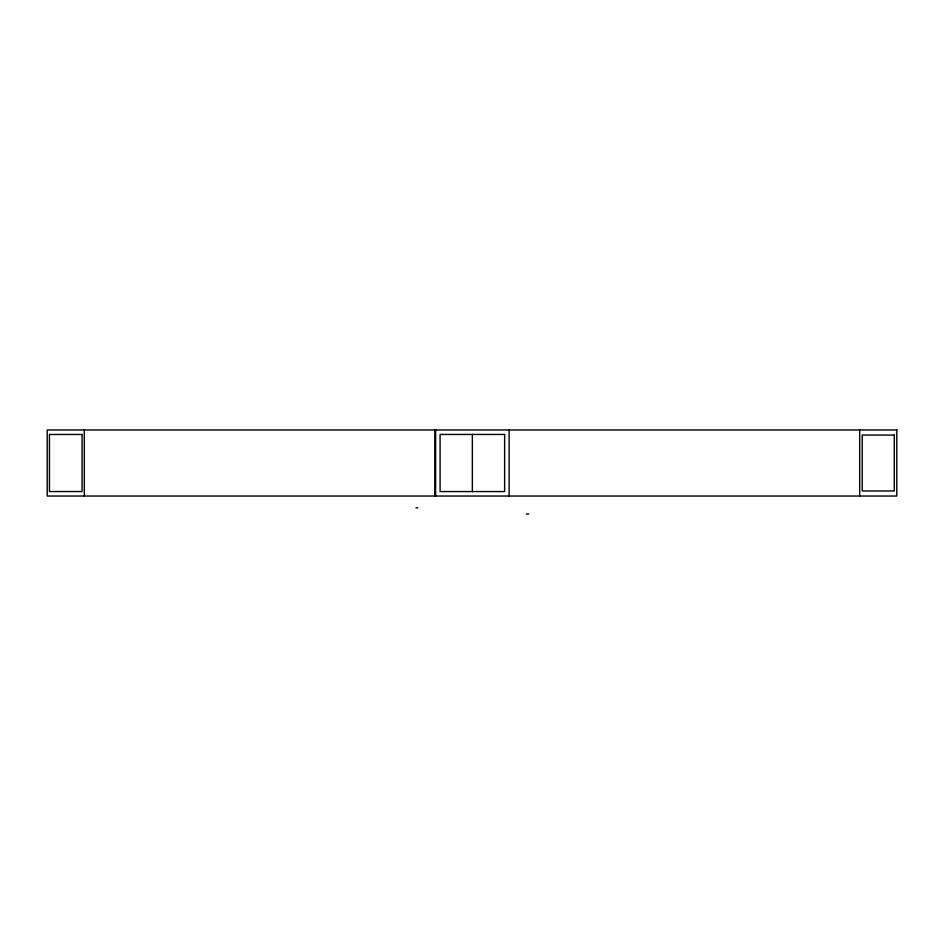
<?xml version="1.0" encoding="UTF-8"?>
<svg xmlns="http://www.w3.org/2000/svg" width="944" height="944" viewBox="0 0 944 944"><rect width="100%" height="100%" fill="white"/><g stroke="black" fill="none" stroke-linecap="round" stroke-linejoin="round"><path stroke-width="1.42" d="M415.974 507.837L417.85 507.837M526.398 514.02L528.817 514.02M859.689 429.98L859.689 496.037M509.111 429.98L509.111 496.037M472.354 434.382L472.354 491.635M435.609 429.98L435.609 496.037M434.889 429.98L434.889 496.037M84.311 429.98L84.311 496.037M896.8 429.98L47.2 429.98L47.2 496.037L896.8 496.037L896.8 429.98M82.069 434.464L49.442 434.464L49.442 491.553L82.069 491.553L82.069 434.464M504.639 434.441L440.081 434.441L440.081 491.564L504.639 491.564L504.639 434.441M894.263 435.054L862.226 435.054L862.226 490.963L894.263 490.963L894.263 435.054"/></g></svg>
